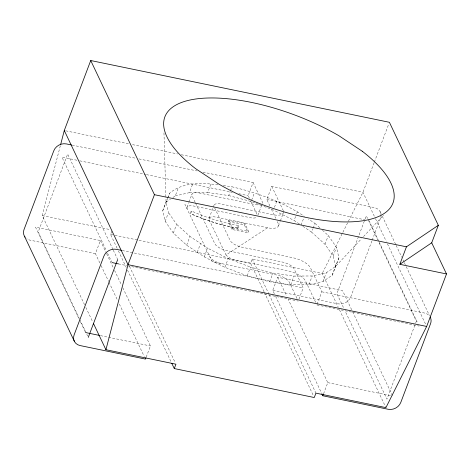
<?xml version="1.0" encoding="UTF-8"?>
<svg xmlns="http://www.w3.org/2000/svg" width="470" height="470" viewBox="0 0 470 470"><rect width="100%" height="100%" fill="white"/><g stroke="black" fill="none" stroke-linecap="round" stroke-linejoin="round"><path stroke-width="0.35" stroke-dasharray="2.35 1.76" d="M84.582 304.777L42.212 215.554L60.424 145.394M99.822 262.947L95.416 253.665L100.374 240.546L35.497 227.128L79.26 319.283M117.153 248.283L110.562 234.407L111.978 230.653M322.449 230.206L328.313 235.546L336.479 247.302L338.917 257.871L332.155 275.285L323.049 281.454L308.907 284.708L290.689 284.832L269.651 281.8L247.208 275.837L224.907 267.336L204.256 256.89L186.661 245.193L173.33 233.061L165.17 221.305L162.732 210.736L167.367 198.657M162.732 210.736L167.455 198.704M167.708 198.035L169.488 193.323C182.718 181.89 201.883 182.771 218.209 184.822M165.17 221.305L168.477 212.558L166.039 201.988L165.928 198.352M172.86 197.547L175.292 195.902L178.6 187.154M173.33 233.061L176.638 224.313L168.477 212.558M175.292 195.902L189.434 192.647L192.741 183.893M186.978 207.276L188.717 202.682M188.964 202.024L191.936 194.151M186.661 245.193L189.968 236.445L176.638 224.313M189.434 192.647L207.646 192.524L210.954 183.776M146.217 357.118L150.435 345.961L122.729 287.617M209.062 218.321L213.028 207.822M213.274 207.164L214.02 205.196M197.259 252.243L200.567 243.489M204.256 256.89L207.558 248.142L189.968 236.445M207.646 192.524L228.69 195.555L230.218 191.513M230.47 190.844L231.998 186.807C257.431 192.8 282.541 201.818 304.384 216.364M228.22 221.681L228.714 220.371L244.935 223.726L248.624 231.493L248.131 232.809L231.904 229.454L228.22 221.681L244.441 225.036L248.131 232.809M231.904 229.454L232.403 228.138L228.714 220.371M249.411 198.293L248.154 195.649L253.113 182.53L202.135 171.985M224.907 267.336L228.209 258.588L207.558 248.142M251.638 200.173L254.435 192.77M244.441 225.036L244.935 223.726M257.913 215.195L261.631 205.349M269.897 205.989L266.819 199.515L271.778 186.39L374.449 207.623A10.158 8.666 -25.4 0 1 381.029 214.808M264.058 291.776L250.563 263.359L252.214 258.982L322.214 273.458L338.224 307.169M247.208 275.837L250.516 267.089L272.953 273.052L293.997 276.084L312.209 275.961L326.356 272.706L335.463 266.537L361.512 238.713M274.451 207.323L276.742 201.266M278.44 226L280.173 221.405M280.42 220.753L283.398 212.881M269.651 281.8L272.953 273.052M299.331 223.955L294.085 220.465L295.612 216.429M296.629 213.738L297.392 211.717M274.327 293.656L272.753 290.343L277.711 277.218L342.583 290.636L352.341 311.187M301.076 225.112L303.873 217.716M290.689 284.832L293.997 276.084M335.609 266.619L333.171 256.05L325.005 244.294L311.675 232.162L312.95 228.796M313.202 228.12L314.982 223.415L308.508 219.108M298.955 299.102L303.173 287.946L294.073 268.781A10.158 3.971 20.7 0 0 282.464 262.06L226.464 250.475A10.158 3.971 20.7 0 1 214.855 243.754L195.526 203.058M308.907 284.708L312.209 275.961M325.005 244.294L328.313 235.546M323.049 281.454L326.356 272.706M333.171 256.05L336.479 247.302M317.127 304.272L321.838 291.805L310.464 267.847A15.24 5.957 20.7 0 0 293.051 257.766L241.715 247.15A10.158 3.971 20.7 0 1 230.106 240.429L214.179 206.888M374.102 162.779L362.952 192.283L322.214 273.458M374.361 162.091L388.878 123.669M332.155 275.285L338.917 257.871M364.303 221.153L336.884 293.709L343.811 308.296M365.072 219.12L366.312 215.836L367.887 219.149M371.935 240.893L350.726 297.034A10.158 8.666 -25.4 0 1 338.083 303.855L272.753 290.343M372.193 240.211L380.477 218.303A10.158 8.666 -25.4 0 0 381.011 215.971M323.554 393.789L327.766 382.633L288.098 299.096M414.881 325.199L386.945 399.124L345.074 310.946M415.627 323.225L416.373 321.251L378.908 242.356M167.631 197.988L169.488 193.323M363.516 236.575L383.555 215.172M166.186 202.071L170.434 199.192M267.612 227.762L216.276 217.146A10.158 3.971 20.7 0 0 209.221 220.007L226.011 254.975L267.612 227.762A15.24 5.957 20.7 0 0 278.199 223.473L276.965 220.882M223.291 185.55L231.998 186.807M238.255 225.436C222.21 222.698 206.559 217.757 191.707 211.112A1.416 0.452 -66.3 0 0 190.485 212.751A1.416 0.452 -66.3 0 0 191.102 213.286A1.416 0.452 -66.3 0 0 191.701 211.112M237.861 228.232C221.529 225.441 205.601 220.412 190.485 213.656M65.724 130.813L128.903 143.879M132.493 144.619L177.719 153.972M181.314 154.718L362.952 192.283L375.195 218.057M72.186 145.113L136.089 158.325M138.956 158.919L197.112 170.951M76.904 160.235L61.946 157.145L106.338 250.622M79.765 160.828L145.688 174.458M146.405 174.611L232.392 192.395M238.836 193.728L248.154 195.649M266.819 199.515L364.82 219.778M232.403 228.138L248.624 231.493M42.212 215.554L110.074 229.589M110.562 234.407L114.151 235.147M114.868 235.294L250.563 263.359M122.247 250.528L303.173 287.946M321.838 291.805L424.504 313.038A10.158 8.666 -25.4 0 1 429.504 316.022M95.416 253.665L30.08 240.152A10.158 8.666 -25.4 0 1 26.761 238.748M118.364 263.876L126.959 265.65M127.675 265.797L298.215 301.07M316.88 304.93L419.087 326.068M100.474 335.627L150.435 345.961M327.766 382.633L390.541 395.617M228.69 195.555L251.127 201.518L273.434 210.02L294.085 220.465M228.209 258.588L250.516 267.089M302.845 226.287L311.675 232.162M314.982 223.415L319.782 227.78M380.077 211.547L381.969 215.53M382.28 216.188L395.822 244.7M396.134 245.363L401.803 257.296M403.06 259.951L404.006 261.937M404.323 262.601L405.892 265.914M406.209 266.578L429.51 315.64M375.507 218.72L386.181 241.192M387.433 243.836L426.037 325.128M369.032 220.647L378.791 241.204M379.102 241.868L417.83 323.413M368.198 219.813L377.645 239.706M352.659 311.851L392.327 395.387M339.475 309.812L385.929 407.625M271.778 186.39L283.157 210.349A15.24 5.957 20.7 0 1 283.481 211.259M271.431 209.226L275.737 218.292M315.652 302.339L305.5 280.972A15.24 5.951 20.7 0 0 288.092 270.89L236.757 260.268A10.158 4.688 18.6 0 1 226.011 254.975M253.113 182.53L262.213 201.695A10.158 3.971 20.7 0 1 262.372 203.381M250.663 200.937L257.255 214.819M296.958 298.426L289.115 281.9A10.158 3.971 20.7 0 0 277.506 275.179L212.17 261.667L184.863 204.168M277.711 277.218L286.524 295.783M275.584 296.306L321.551 393.108M252.214 258.982L268.852 294.014M269.163 294.672L315.928 393.149M264.375 292.44L313.649 396.204M195.214 202.4L192.101 195.837A10.158 3.971 20.7 0 1 199.157 192.976L255.157 204.556A10.158 3.971 20.7 0 0 260.368 204.744M129.479 266.378L175.298 362.875M118.411 250.927L126.254 267.448M127.511 270.091L171.45 362.623M112.982 249.541L67.645 154.066L38.217 231.945L79.459 318.795M113.294 250.204L117.388 258.823M107.595 253.277L111.69 261.896M100.374 240.546L106.355 253.142M106.672 253.806L113.282 267.73M114.545 270.379L121.472 284.967M101.085 265.603L108.641 281.512M108.952 282.176L117.453 300.077M119.345 304.055L144.214 356.43M85.84 307.421L92.743 321.962M79.777 319.459L87.649 336.032M80.523 321.938L85.558 332.543M163.971 132.875L165.904 197.623M237.573 228.05A56.647 15.51 18.2 0 1 190.744 213.644M283.563 212.111A15.24 5.957 20.7 0 1 272.571 214.643L221.235 204.021A10.158 3.971 20.7 0 0 213.962 206.277M187.142 208.962A10.158 3.971 20.7 0 1 194.198 206.101L250.199 217.68A10.158 3.971 20.7 0 0 257.143 216.958M221.505 263.6A10.158 3.971 20.7 0 1 209.896 256.879M238.372 227.815A1.416 0.629 -79.9 0 0 238.413 225.483A1.416 0.629 -79.9 0 0 237.391 227.198A1.416 0.629 -79.9 0 0 238.372 227.815"/><path stroke-width="0.7" d="M60.606 144.69L64.284 130.513L90.728 60.53L389.401 122.294L438.322 225.318L431.707 242.814L399.835 264.31L446.5 273.957L426.666 326.45L385.929 407.625L315.928 393.149L314.277 397.526L174.276 368.568L171.762 363.281M174.276 368.568L175.927 364.197L105.926 349.721L127.999 264.68L154.442 194.697L90.728 60.53M88.278 337.36L117.706 259.481M145.97 357.77L145.477 359.086L80.141 345.573A10.158 8.666 -25.4 0 1 74.113 334.893L103.864 256.162A10.158 8.666 -25.4 0 1 116.507 249.341L121.53 250.381M430.138 316.968A10.158 8.666 -25.4 0 1 430.532 323.718L400.781 402.449A10.158 8.666 -25.4 0 1 388.144 409.27L322.808 395.758L323.307 394.447M399.835 264.31L406.444 246.815L438.322 225.318M71.469 144.966L66.446 143.926A10.158 8.666 -25.4 0 0 53.803 150.741L24.052 229.478A10.158 8.666 -25.4 0 0 25.086 237.174M154.442 194.697L406.444 246.815M426.666 326.45L127.999 264.68L64.284 130.513M112.007 262.56L118.364 263.876M85.558 332.543L99.758 335.48M431.707 242.814L446.5 273.957M321.868 393.766L322.808 395.758M93.371 323.284L105.926 349.721M24.452 236.228L74.513 341.643M362.264 151.252L338.811 135.666A121.912 47.635 20.7 0 0 189.075 100.228A121.912 47.635 20.7 0 0 195.579 168.636L219.032 184.222A121.912 47.635 20.7 0 0 368.768 219.66A121.912 47.635 20.7 0 0 362.264 151.252"/></g></svg>
